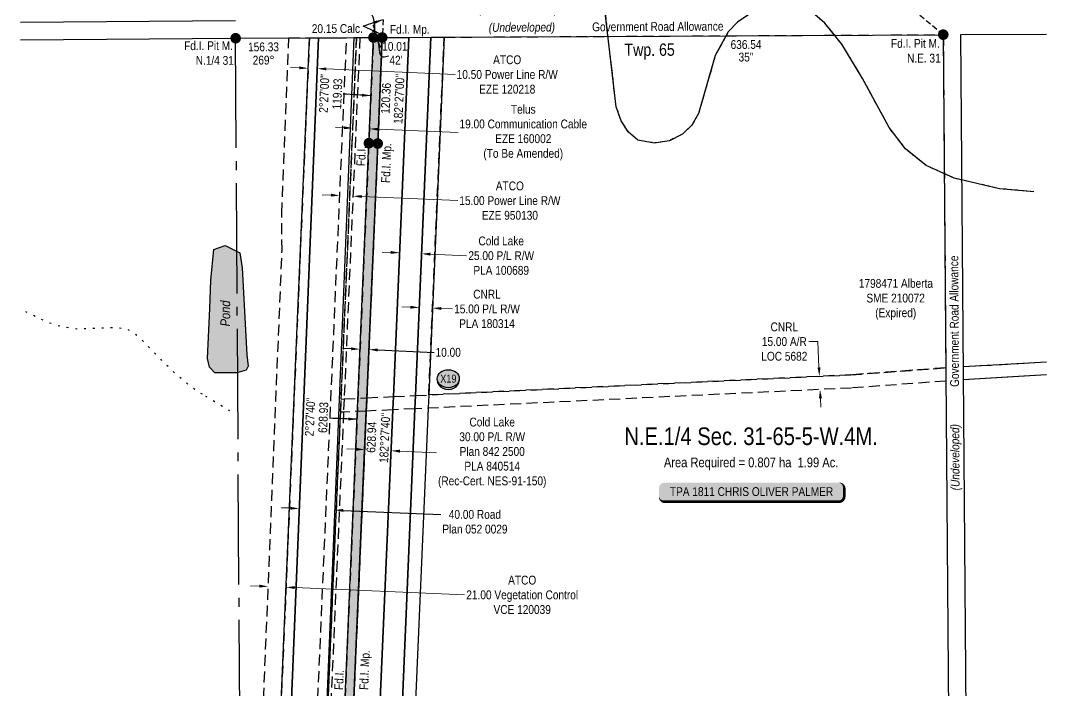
# Model space of a CAD drawing. Extents: x 506429 to 517084, y 6049655 to 6059669.
# Drawn here: x 515917 to 517080, y 6057923 to 6058683 of the extents above; entities that cross this region are included whole.
import ezdxf
from ezdxf.enums import TextEntityAlignment as Align

# ---------------------------------------------------------------- set-up
doc = ezdxf.new("R2010")
doc.units = 0
doc.header["$LTSCALE"] = 5
doc.header["$PDSIZE"] = 0.5
for name, pattern in [('foc-ACCESSROAD', [3.75, 2.5, -1.25]), ('foc-FLOWLINE', [3.75, 2.5, -1.25]), ('foc-QUARTERLINE', [33, 25, -3, 2, -3]), ('foc-TIELINE', [1.875, 1.25, -0.625]), ('foc-TOPO-ephemeral', [6.25, 3.125, -0.625, 0.625, -0.625, 0.625, -0.625]), ('foc-TRAV', [1.875, 1.25, -0.625]), ('foc-WHEELTRACKS', [2, 0.4, -1.6])]:
    doc.linetypes.add(name, pattern=pattern)
doc.layers.get('Defpoints').update_dxf_attribs({"color": 9})
for name, color, linetype in [('AS-WILDLIFE', 131, 'Continuous'), ('C-EZE', 13, 'foc-FLOWLINE'), ('C-SYMBOL', 7, 'Continuous'), ('D-TXT', 6, 'Continuous'), ('F-AR', 190, 'foc-ACCESSROAD'), ('F-EZE', 190, 'foc-FLOWLINE'), ('F-RW', 190, 'Continuous'), ('F-VCE', 190, 'foc-FLOWLINE'), ('F-WS', 190, 'foc-ACCESSROAD'), ('L-BD', 7, 'Continuous'), ('L-BD1', 253, 'Continuous'), ('L-MON', 1, 'Continuous'), ('L-ROAD-T', 7, 'Continuous'), ('L-SEC', 7, 'Continuous'), ('L-SECQ', 8, 'foc-QUARTERLINE'), ('L-SYMBOL', 7, 'Continuous'), ('L-TIE', 7, 'foc-TIELINE'), ('L-TITLEDB', 4, 'Continuous'), ('L-TITLEDB-T', 4, 'Continuous'), ('LOC', 7, 'Continuous'), ('P-CROSSINGS', 250, 'Continuous'), ('P-IOP1-H', 21, 'Continuous'), ('P-PROPOSED', 10, 'Continuous'), ('P-PROPOSED-H', 21, 'Continuous'), ('P-TRAV', 4, 'foc-TRAV'), ('P-TXT', 4, 'Continuous'), ('T-DRAW', 143, 'foc-TOPO-ephemeral'), ('T-WATER', 160, 'Continuous'), ('T-WATER-H', 133, 'Continuous'), ('T-WATER-P3', 160, 'foc-WHEELTRACKS'), ('T-WATER-T', 170, 'Continuous')]:
    doc.layers.add(name, color=color, linetype=linetype)
for name, color, linetype, lineweight in [('F-AR-T', 190, 'Continuous', 9), ('F-EZE-T', 190, 'Continuous', 9), ('F-RW-T', 190, 'Continuous', 9), ('F-VCE-T', 190, 'Continuous', 9), ('F-WS-T', 190, 'Continuous', 9), ('T-TEXT', 48, 'Continuous', 18)]:
    doc.layers.add(name, color=color, linetype=linetype, lineweight=lineweight)
doc.styles.add('100L', font='ARIALN.TTF', dxfattribs={"height": 11})
doc.styles.add('175L', font='ARIALN.TTF', dxfattribs={"height": 20})
doc.styles.add('80', font='ARIALN.TTF', dxfattribs={"height": 10})
doc.styles.add('80CG', font='ARIALN.TTF', dxfattribs={"height": 10})
doc.styles.add('80L', font='ARIALN.TTF', dxfattribs={"height": 10})
doc.styles.add('80LS', font='ARIALNI.TTF', dxfattribs={"height": 10})
doc.styles.add('Crossing', font='ARIALN.TTF', dxfattribs={"height": 10})
doc.styles.add('foc-LtypeFont', font='ARIALN.TTF', dxfattribs={"height": 7.35})
doc.linetypes.add('foc-TOPO-flowdirection-NOLINE', pattern='A,0,[">",foc-LtypeFont,S=0.3,R=0,X=0,Y=-0.945],-20,[">",foc-LtypeFont,S=0.3,R=0,X=0,Y=-0.945],0', length=20)
doc.dimstyles.new('Compass 5 000', dxfattribs={"dimscale": 5, "dimtxt": 9, "dimasz": 2, "dimexe": 0.2, "dimexo": 0.0625, "dimgap": 0.5, "dimtad": 0, "dimtih": 1, "dimtoh": 1, "dimzin": 0, "dimdsep": 46, "dimtxsty": '80CG', "dimcen": 0.1, "dimse1": 1, "dimse2": 1, "dimclrd": 256, "dimclrt": 256, "dimaunit": 1, "dimadec": 4, "dimazin": 0, "dimtfac": 0.06, "dimtofl": 0, "dimtmove": 0, "dimatfit": 1, "dimfxl": 0.2, "dimtolj": 1, "dimtzin": 0, "dimlwd": -1, "dimarcsym": 0})

# ---------------------------------------------------------------- blocks, each defined once
blk = doc.blocks.new('fdia')
at = {"color": 255, "const_width": 1}
blk.add_lwpolyline([(-0.5, 0, 1), (0.5, 0, 1)], format="xyb", close=True, dxfattribs=at)
blk = doc.blocks.new('Fdiaa')
blk.add_blockref('fdia', (0, 0))
blk = doc.blocks.new('fdib')
at = {"color": 1, "const_width": 1.6}
blk.add_lwpolyline([(-0.4, 0, 1), (0.4, 0, 1)], format="xyb", close=True, dxfattribs=at)
at = {"color": 1}
blk.add_circle((0, 0), 0.8, dxfattribs=at)
blk = doc.blocks.new('Fdibb')
blk.add_blockref('fdib', (0, 0))
blk = doc.blocks.new('fdicc')
for name in ['Fdibb', 'Fdiaa']:
    blk.add_blockref(name, (0, 0))
blk = doc.blocks.new('FDI')
blk.add_blockref('fdicc', (0, 0))
blk = doc.blocks.new('*U554')
h = blk.add_hatch(color=255)
edge = h.paths.add_edge_path()
edge.add_line((-99, -11.5), (99, -11.5))
edge.add_arc((99, -5.5), 6, 270, 360)
edge.add_line((105, -5.5), (105, 4))
edge.add_arc((99, 4), 6, 0, 90)
edge.add_line((99, 10), (-99, 10))
edge.add_arc((-99, 4), 6, 90, 180)
edge.add_line((-105, 4), (-105, -5.5))
edge.add_arc((-99, -5.5), 6, 180, 270)
at = {"color": 44, "flags": 128}
blk.add_lwpolyline([(-99, -11.5, 3, 3, 0), (99, -11.5, 3, 3, 0.414214), (105, -5.5, 3, 3, 0), (105, 4, 3, 0, 0.414214), (99, 10, 0, 0, 0), (-99, 10, 0, 0, 0.414214), (-105, 4, 0, 0, 0), (-105, -5.5, 0, 3, 0.414214)], format="xyseb", close=True, dxfattribs=at)
at = {"color": 44, "style": '80'}
blk.add_attdef('ENTER_TEXT_001', (-36, -5), '', height=10, dxfattribs=at)
blk = doc.blocks.new('*D822')
at = {"layer": 'Defpoints', "color": 0, "transparency": 16777216}
for p in [(516242.5, 6058628.6), (516240.3, 6058575.3), (516250.9, 6058574.8)]:
    blk.add_point(p, dxfattribs=at)
at = {"layer": 'F-EZE-T', "transparency": 16777216}
for p, q in [((516232.6, 6058629.1), (516222.6, 6058629.5)), ((516263.1, 6058627.8), (516409.1, 6058621.5))]:
    blk.add_line(p, q, dxfattribs=at)
for points in [[(516232.6, 6058630.7), (516232.5, 6058627.4), (516242.5, 6058628.6)], [(516263.2, 6058629.4), (516263.1, 6058626.1), (516253.1, 6058628.2)]]:
    blk.add_solid(points, dxfattribs=at)
at = {"layer": 'F-EZE-T', "transparency": 16777216, "insert": (516468.2, 6058621.5), "char_height": 10, "attachment_point": 5, "style": '80CG'}
blk.add_mtext('\\A1;ATCO\\P10.50 Power Line R/W\\PEZE 120218 ', dxfattribs=at)
blk = doc.blocks.new('*D823')
at = {"layer": 'Defpoints', "color": 0, "transparency": 16777216}
for p in [(516294.2, 6058579.7), (516312.9, 6058578.9), (516312.1, 6058559.9)]:
    blk.add_point(p, dxfattribs=at)
at = {"layer": 'F-EZE-T', "transparency": 16777216}
for p, q in [((516283.3, 6058561.1), (516273.4, 6058561.6)), ((516322.1, 6058559.5), (516412.5, 6058555.6))]:
    blk.add_line(p, q, dxfattribs=at)
for points in [[(516283.4, 6058562.8), (516283.3, 6058559.5), (516293.3, 6058560.7)], [(516322.2, 6058561.1), (516322, 6058557.8), (516312.1, 6058559.9)]]:
    blk.add_solid(points, dxfattribs=at)
at = {"layer": 'F-EZE-T', "transparency": 16777216, "insert": (516486.4, 6058555.6), "char_height": 10, "attachment_point": 5, "style": '80CG'}
blk.add_mtext('\\A1;Telus \\P19.00 Communication Cable\\PEZE 160002\\P(To Be Amended)', dxfattribs=at)
blk = doc.blocks.new('*D824')
at = {"layer": 'Defpoints', "color": 0, "transparency": 16777216}
for p in [(516280, 6058521.3), (516295, 6058520.7), (516293.4, 6058483.6)]:
    blk.add_point(p, dxfattribs=at)
at = {"layer": 'F-EZE-T', "transparency": 16777216}
for p, q in [((516268.4, 6058484.7), (516258.4, 6058485.2)), ((516303.4, 6058483.2), (516412.1, 6058478.5))]:
    blk.add_line(p, q, dxfattribs=at)
for points in [[(516268.5, 6058486.4), (516268.3, 6058483.1), (516278.4, 6058484.3)], [(516303.4, 6058484.9), (516303.3, 6058481.5), (516293.4, 6058483.6)]]:
    blk.add_solid(points, dxfattribs=at)
at = {"layer": 'F-EZE-T', "transparency": 16777216, "insert": (516471.2, 6058478.5), "char_height": 10, "attachment_point": 5, "style": '80CG'}
blk.add_mtext('\\A1;ATCO\\P15.00 Power Line R/W\\PEZE 950130', dxfattribs=at)
blk = doc.blocks.new('*D825')
at = {"layer": 'Defpoints', "color": 0, "transparency": 16777216}
for p in [(516594.6, 6058268.6), (516822.8, 6058264.4), (516595.3, 6058253.6)]:
    blk.add_point(p, dxfattribs=at)
at = {"layer": 'F-AR-T', "transparency": 16777216}
for p, q in [((516820.2, 6058318.7), (516810.2, 6058318.7)), ((516821.6, 6058289.4), (516820.2, 6058318.7)), ((516823.3, 6058254.4), (516823.8, 6058244.4))]:
    blk.add_line(p, q, dxfattribs=at)
for points in [[(516823.3, 6058289.5), (516820, 6058289.3), (516822.1, 6058279.4)], [(516825, 6058254.5), (516821.6, 6058254.4), (516822.8, 6058264.4)]]:
    blk.add_solid(points, dxfattribs=at)
at = {"layer": 'F-AR-T', "transparency": 16777216, "insert": (516782.3, 6058318.7), "char_height": 10, "attachment_point": 5, "style": '80CG'}
blk.add_mtext('\\A1;CNRL\\P15.00 A/R\\PLOC 5682', dxfattribs=at)
blk = doc.blocks.new('*D826')
at = {"layer": 'Defpoints', "color": 0, "transparency": 16777216}
for p in [(516347, 6058437.4), (516372, 6058436.3), (516371.2, 6058418.3)]:
    blk.add_point(p, dxfattribs=at)
at = {"layer": 'F-RW-T', "transparency": 16777216}
for p, q in [((516336.3, 6058419.8), (516326.3, 6058420.2)), ((516381.2, 6058417.9), (516421.9, 6058416.1))]:
    blk.add_line(p, q, dxfattribs=at)
for points in [[(516336.3, 6058421.5), (516336.2, 6058418.2), (516346.2, 6058419.4)], [(516381.3, 6058419.5), (516381.1, 6058416.2), (516371.2, 6058418.3)]]:
    blk.add_solid(points, dxfattribs=at)
at = {"layer": 'F-RW-T', "transparency": 16777216, "insert": (516461.4, 6058416.1), "char_height": 10, "attachment_point": 5, "style": '80CG'}
blk.add_mtext('\\A1;Cold Lake\\P25.00 P/L R/W\\PPLA 100689', dxfattribs=at)
blk = doc.blocks.new('*D827')
at = {"layer": 'Defpoints', "color": 0, "transparency": 16777216}
for p in [(516368.9, 6058364.5), (516383.5, 6058356.7), (516383.8, 6058363.9)]:
    blk.add_point(p, dxfattribs=at)
at = {"layer": 'F-RW-T', "transparency": 16777216}
for p, q in [((516358.6, 6058357.7), (516348.6, 6058358.2)), ((516393.5, 6058356.2), (516406.2, 6058355.7))]:
    blk.add_line(p, q, dxfattribs=at)
for points in [[(516358.6, 6058359.4), (516358.5, 6058356.1), (516368.6, 6058357.3)], [(516393.6, 6058357.9), (516393.5, 6058354.6), (516383.5, 6058356.7)]]:
    blk.add_solid(points, dxfattribs=at)
at = {"layer": 'F-RW-T', "transparency": 16777216, "insert": (516445.3, 6058355.7), "char_height": 10, "attachment_point": 5, "style": '80CG'}
blk.add_mtext('\\A1;CNRL\\P15.00 P/L R/W\\PPLA 180314', dxfattribs=at)
blk = doc.blocks.new('*D828')
at = {"layer": 'Defpoints', "color": 0, "transparency": 16777216}
for p in [(516336.6, 6058195), (516303.5, 6058123.2), (516333.4, 6058121.9)]:
    blk.add_point(p, dxfattribs=at)
at = {"layer": 'F-RW-T', "transparency": 16777216}
for p, q in [((516296.6, 6058196.7), (516286.6, 6058197.1)), ((516346.5, 6058194.5), (516388, 6058192.7))]:
    blk.add_line(p, q, dxfattribs=at)
for points in [[(516296.7, 6058198.4), (516296.5, 6058195), (516306.6, 6058196.3)], [(516346.6, 6058196.2), (516346.5, 6058192.9), (516336.6, 6058195)]]:
    blk.add_solid(points, dxfattribs=at)
at = {"layer": 'F-RW-T', "transparency": 16777216, "insert": (516451.2, 6058192.7), "char_height": 10, "attachment_point": 5, "style": '80CG'}
blk.add_mtext('\\A1;Cold Lake\\P30.00 P/L R/W\\PPlan 842 2500\\PPLA 840514\\P(Rec-Cert. NES-91-150)', dxfattribs=at)
blk = doc.blocks.new('*D829')
at = {"layer": 'Defpoints', "color": 0, "transparency": 16777216}
for p in [(516272.4, 6058127.8), (516231.5, 6058106.3), (516271.5, 6058104.6)]:
    blk.add_point(p, dxfattribs=at)
at = {"layer": 'L-TITLEDB-T', "transparency": 16777216}
for p, q in [((516222.5, 6058129.8), (516212.5, 6058130.2)), ((516282.4, 6058127.4), (516392.8, 6058122.8))]:
    blk.add_line(p, q, dxfattribs=at)
for points in [[(516222.6, 6058131.5), (516222.4, 6058128.2), (516232.5, 6058129.4)], [(516282.5, 6058129), (516282.4, 6058125.7), (516272.4, 6058127.8)]]:
    blk.add_solid(points, dxfattribs=at)
at = {"layer": 'L-TITLEDB-T', "transparency": 16777216, "insert": (516431.6, 6058122.8), "char_height": 10, "attachment_point": 5, "style": '80CG'}
blk.add_mtext('\\A1;\\P40.00 Road\\PPlan 052 0029', dxfattribs=at)
blk = doc.blocks.new('*D830')
at = {"layer": 'Defpoints', "color": 0, "transparency": 16777216}
for p in [(516217.5, 6058040.3), (516196.8, 6058028.4), (516217, 6058027.5)]:
    blk.add_point(p, dxfattribs=at)
at = {"layer": 'F-VCE-T', "transparency": 16777216}
for p, q in [((516187.3, 6058041.5), (516177.4, 6058042)), ((516227.5, 6058039.8), (516419.9, 6058031.6))]:
    blk.add_line(p, q, dxfattribs=at)
for points in [[(516187.4, 6058043.2), (516187.3, 6058039.9), (516197.3, 6058041.1)], [(516227.6, 6058041.5), (516227.4, 6058038.2), (516217.5, 6058040.3)]]:
    blk.add_solid(points, dxfattribs=at)
at = {"layer": 'F-VCE-T', "transparency": 16777216, "insert": (516485.2, 6058031.6), "char_height": 10, "attachment_point": 5, "style": '80CG'}
blk.add_mtext('\\A1;ATCO\\P21.00 Vegetation Control\\PVCE 120039', dxfattribs=at)
blk = doc.blocks.new('*D865')
at = {"layer": 'Defpoints', "color": 0, "transparency": 16777216}
for p in [(516304.4, 6058818.6), (516323.2, 6058817.8), (516319.1, 6058723.4)]:
    blk.add_point(p, dxfattribs=at)
at = {"layer": 'F-EZE-T', "transparency": 16777216}
for p, q in [((516290.3, 6058724.6), (516280.3, 6058725)), ((516329.1, 6058722.9), (516402.5, 6058719.8))]:
    blk.add_line(p, q, dxfattribs=at)
for points in [[(516290.4, 6058726.3), (516290.3, 6058722.9), (516300.3, 6058724.2)], [(516329.2, 6058724.6), (516329, 6058721.3), (516319.1, 6058723.4)]]:
    blk.add_solid(points, dxfattribs=at)
at = {"layer": 'F-EZE-T', "transparency": 16777216, "insert": (516479.8, 6058719.8), "char_height": 10, "attachment_point": 5, "style": '80CG'}
blk.add_mtext('\\A1;Telus\\P19.00 Communication Control\\PEZE 160002\\P(To Be Amended)', dxfattribs=at)
blk = doc.blocks.new('xing2')
h = blk.add_hatch(color=50)
h.dxf.hatch_style = 1
edge = h.paths.add_edge_path()
edge.add_ellipse((0, 0), major_axis=(-12.5, 0), ratio=0.816297, start_angle=0, end_angle=360)
h = blk.add_hatch(color=250)
h.dxf.hatch_style = 1
edge = h.paths.add_edge_path()
edge.add_ellipse((0, -2), major_axis=(-12.5, 0), ratio=0.816297, start_angle=0, end_angle=180)
edge.add_line((12.5, -2), (12.5, 0))
edge.add_ellipse((0, 0), major_axis=(-12.5, 0), ratio=0.816297, start_angle=0, end_angle=180, ccw=False)
edge.add_line((-12.5, 0), (-12.5, -2))
at = {"color": 250}
blk.add_ellipse((0, 0), major_axis=(-12.5, 0), ratio=0.816297, dxfattribs=at)
blk.add_ellipse((0, -2), major_axis=(-12.5, 0), ratio=0.816297, start_param=0, end_param=3.141593, dxfattribs=at)
at = {"color": 250, "style": 'Crossing'}
blk.add_attdef('CROSSING', text='', height=9, dxfattribs=at).set_placement((0.1, 0), align=Align.MIDDLE_CENTER)
at = {"color": 250, "style": 'Crossing', "flags": 1}
for tag, p in [('OWNER', (0.1, -12.5)), ('DESCRIPTION', (0.1, -25.8)), ('LOCATION', (0.1, -39.3)), ('DWG_REF', (0.1, -52.8))]:
    blk.add_attdef(tag, text='', height=9, dxfattribs=at).set_placement(p, align=Align.MIDDLE_CENTER)
blk = doc.blocks.new('*D1197')
at = {"layer": 'Defpoints', "color": 0, "transparency": 16777216}
for p in [(516301.8, 6058320.6), (516311.8, 6058320.2), (516311.4, 6058309.7)]:
    blk.add_point(p, dxfattribs=at)
at = {"layer": 'P-TXT', "transparency": 16777216}
for p, q in [((516291.4, 6058310.5), (516281.4, 6058311)), ((516321.4, 6058309.3), (516385.3, 6058306.5))]:
    blk.add_line(p, q, dxfattribs=at)
for points in [[(516291.5, 6058312.2), (516291.3, 6058308.9), (516301.4, 6058310.1)], [(516321.4, 6058310.9), (516321.3, 6058307.6), (516311.4, 6058309.7)]]:
    blk.add_solid(points, dxfattribs=at)
at = {"layer": 'P-TXT', "transparency": 16777216, "insert": (516401.3, 6058306.5), "char_height": 10, "attachment_point": 5, "style": '80CG'}
blk.add_mtext('\\A1;10.00', dxfattribs=at)

msp = doc.modelspace()

# ---------------------------------------------------------------- hatches: boundary and pattern name
at = {"layer": 'P-IOP1-H'}
h = msp.add_hatch(color=256, dxfattribs=at)
h.dxf.hatch_style = 1
h.paths.add_polyline_path([(516326.596, 6058663.387), (516316.553, 6058663.393), (516311.424, 6058543.683), (516284.46, 6057915.954), (516282.062, 6057858.668), (516292.064, 6057858.735), (516294.44, 6057915.519), (516321.414, 6058543.257)])
at = {"layer": 'P-PROPOSED-H'}
h = msp.add_hatch(color=256, dxfattribs=at)
h.dxf.hatch_style = 1
h.paths.add_polyline_path([(516182.252, 6055448.678), (516201.225, 6055853.12), (516217.141, 6056244.364), (516238.42, 6056767.951), (516237.375, 6056790.947), (516248.359, 6057053.584), (516249.444, 6057079.467), (516284.46, 6057915.954), (516311.424, 6058543.683), (516316.553, 6058663.387), (516316.553, 6058663.393), (516326.596, 6058663.387), (516321.414, 6058543.257), (516294.44, 6057915.519), (516259.439, 6057079.052), (516258.374, 6057053.616), (516247.385, 6056790.96), (516248.43, 6056767.964), (516227.136, 6056244.398), (516211.208, 6055852.696), (516192.268, 6055448.738)])
edge = h.paths.add_edge_path()
edge.add_line((516326.599, 6058663.444), (516326.596, 6058663.387))
at = {"layer": 'T-WATER-H'}
h = msp.add_hatch(color=256, dxfattribs=at)
h.dxf.hatch_style = 1
h.paths.add_polyline_path([(516132.173, 6058388.226), (516135.749, 6058423.132), (516148.4, 6058427.53), (516165.177, 6058419.284), (516167.652, 6058402.243), (516172.877, 6058303.846), (516174.528, 6058290.928), (516172.327, 6058286.256), (516161.601, 6058283.507), (516136.849, 6058283.507), (516130.798, 6058289.829), (516128.598, 6058299.449), (516131.073, 6058356.343)])

# ---------------------------------------------------------------- linework, layer by layer
at = {"layer": 'C-EZE', "flags": 128}
msp.add_lwpolyline([(516161.398, 6055448.5), (516182.264, 6055853.993), (516198.176, 6056245.135), (516219.421, 6056767.905), (516218.376, 6056790.913), (516229.394, 6057054.38), (516230.48, 6057080.261), (516265.496, 6057916.759), (516292.46, 6058544.496), (516297.551, 6058663.297), (516316.553, 6058663.393), (516316.553, 6058663.387), (516311.424, 6058543.683), (516284.46, 6057915.954), (516249.444, 6057079.467), (516248.359, 6057053.584), (516237.375, 6056790.947), (516238.42, 6056767.951), (516217.141, 6056244.364), (516201.225, 6055853.12), (516180.41, 6055448.616)], close=True, dxfattribs=at)
at = {"layer": 'F-AR'}
msp.add_lwpolyline([(516282.702, 6058238.708), (516279.439, 6058238.553), (516280.088, 6058253.586), (516283.357, 6058253.742), (516309.131, 6058254.969), (516339.208, 6058256.4), (516364.257, 6058257.592), (516857.621, 6058281.083), (516965.405, 6058288.976), (516965.519, 6058273.96), (516858.525, 6058266.123), (516363.608, 6058242.557), (516338.559, 6058241.366), (516308.483, 6058239.935), (516282.702, 6058238.708)], close=True, dxfattribs=at)
msp.add_lwpolyline([(517066.223, 6058280.173), (516985.606, 6058275.321), (516985.493, 6058290.325), (517066.151, 6058295.18)], dxfattribs=at)
at = {"layer": 'F-EZE'}
msp.add_lwpolyline([(516161.064, 6055448.498), (516159.126, 6055448.487), (516167.647, 6055588.854), (516171.454, 6055705.246), (516174.056, 6055783.851), (516189.468, 6056249.797), (516216.003, 6057052.121), (516251.105, 6057857.72), (516286.197, 6058663.239), (516294.519, 6058663.281), (516297.729, 6058663.297), (516301.2, 6058663.315), (516283.357, 6058253.742), (516282.702, 6058238.708), (516266.11, 6057857.805), (516251.669, 6057526.703), (516251.08, 6057511.548), (516231.018, 6057052.186), (516230.979, 6057051.281), (516204.464, 6056249.873), (516182.574, 6055588.168), (516175.155, 6055463.181), (516174.285, 6055448.579), (516161.064, 6055448.498)], close=True, dxfattribs=at)
msp.add_lwpolyline([(516265.486, 6057915.335), (516279.439, 6058238.553), (516280.088, 6058253.586), (516292.58, 6058542.979), (516297.729, 6058663.297), (516301.2, 6058663.315), (516326.596, 6058663.387), (516321.494, 6058541.737), (516309.13, 6058254.969), (516308.481, 6058239.935), (516294.432, 6057914.102)], dxfattribs=at)
at = {"layer": 'F-RW'}
for points in [[(516209.715, 6057857.487), (516244.013, 6058663.026), (516254.357, 6058663.04), (516233.452, 6058152.528), (516221.286, 6057857.552)], [(516294.432, 6057914.102), (516308.483, 6058239.935), (516309.131, 6058254.969), (516321.502, 6058541.735), (516326.596, 6058663.387), (516356.738, 6058663.596), (516351.468, 6058540.445), (516339.208, 6058256.4), (516338.559, 6058241.366), (516324.376, 6057912.827)], [(516324.376, 6057912.827), (516338.559, 6058241.366), (516339.208, 6058256.4), (516351.468, 6058540.445), (516356.738, 6058663.596), (516381.741, 6058663.722), (516376.42, 6058539.373), (516364.257, 6058257.592), (516363.608, 6058242.557), (516349.327, 6057911.764)], [(516349.327, 6057911.764), (516363.608, 6058242.557), (516364.257, 6058257.592), (516376.42, 6058539.373), (516381.741, 6058663.722), (516396.743, 6058663.798), (516391.391, 6058538.729), (516379.287, 6058258.307), (516378.638, 6058243.273), (516364.299, 6057911.127)]]:
    msp.add_lwpolyline(points, dxfattribs=at)
at = {"layer": 'F-VCE'}
msp.add_lwpolyline([(516189.766, 6057857.376), (516212.979, 6058421.923), (516212.706, 6058463.95), (516220.813, 6058662.908), (516244.013, 6058663.026), (516209.715, 6057857.487)], dxfattribs=at)
at = {"layer": 'F-WS'}
msp.add_lwpolyline([(516965.405, 6058288.976), (516857.621, 6058281.083), (516379.286, 6058258.308), (516391.391, 6058538.729), (516394.726, 6058616.656), (516396.743, 6058663.798), (516962.497, 6058666.661), (516965.405, 6058288.976)], close=True, dxfattribs=at)
at = {"layer": 'L-SEC'}
for p, q in [((515916.518, 6058680.819), (516160.275, 6058682.702)), ((515916.518, 6058660.738), (516160.377, 6058662.603)), ((516160.377, 6058662.603), (516962.497, 6058666.661)), ((516962.497, 6058666.661), (516968.687, 6057863.255)), ((516982.597, 6058666.762), (517079.501, 6058667.253)), ((516988.786, 6057863.389), (516982.597, 6058666.762))]:
    msp.add_line(p, q, dxfattribs=at)
at = {"layer": 'L-SECQ'}
msp.add_line((516170.025, 6057053.222), (516160.377, 6058662.603), dxfattribs=at)
at = {"layer": 'L-TIE'}
msp.add_line((516962.497, 6058666.661), (516348.242, 6059170.662, 641.608), dxfattribs=at)
at = {"layer": 'L-TITLEDB'}
msp.add_lwpolyline([(516221.286, 6057857.553), (516233.449, 6058152.528), (516254.357, 6058663.04), (516286.197, 6058663.239), (516294.519, 6058663.281), (516273.392, 6058150.886), (516261.291, 6057857.778)], dxfattribs=at)
at = {"layer": 'LOC'}
msp.add_lwpolyline([(517079.501, 6058280.972), (516985.606, 6058275.321), (516985.493, 6058290.325), (517079.501, 6058295.983)], dxfattribs=at)
at = {"layer": 'P-PROPOSED', "flags": 128}
msp.add_lwpolyline([(516182.252, 6055448.678), (516201.225, 6055853.12), (516217.141, 6056244.364), (516238.42, 6056767.951), (516237.375, 6056790.947), (516248.359, 6057053.584), (516249.444, 6057079.467), (516284.46, 6057915.954), (516311.424, 6058543.683), (516316.553, 6058663.387), (516316.553, 6058663.393), (516326.596, 6058663.387), (516321.414, 6058543.257), (516294.44, 6057915.519), (516259.439, 6057079.052), (516258.374, 6057053.616), (516247.385, 6056790.96), (516248.43, 6056767.964), (516227.136, 6056244.398), (516211.208, 6055852.696), (516192.268, 6055448.738)], close=True, dxfattribs=at)
msp.add_lwpolyline([(516326.599, 6058663.444), (516326.596, 6058663.387)], dxfattribs=at)
at = {"layer": 'P-TRAV'}
msp.add_line((516327.456, 6058683.548), (516326.596, 6058663.387), dxfattribs=at)
at = {"layer": 'T-DRAW', "linetype": 'foc-TOPO-flowdirection-NOLINE', "flags": 128}
msp.add_lwpolyline([(517065.217, 6058488.486), (517026.398, 6058492.069), (516975.042, 6058503.928), (516942.972, 6058518.479), (516919.598, 6058537.11), (516901.123, 6058561.295), (516870.927, 6058617.163), (516847.498, 6058656.055), (516828.125, 6058679.755), (516816.765, 6058689.607), (516802.892, 6058697.526), (516786.686, 6058702.791), (516768.29, 6058702.689), (516753.529, 6058697.018), (516729.087, 6058680.823), (516718.806, 6058670.005), (516704.104, 6058643.225), (516685.113, 6058577.226), (516677.55, 6058564.193), (516666.905, 6058554.035), (516652.095, 6058546.494), (516634.973, 6058543.818), (516616.435, 6058547.138), (516605.439, 6058556.575), (516597.432, 6058569.038), (516591.752, 6058584.938), (516574.498, 6058734.255), (516569.957, 6058750.762), (516556.753, 6058778.529), (516539.838, 6058803.502), (516519.929, 6058825.999), (516507.377, 6058834.167), (516492.372, 6058840.032), (516475.696, 6058843.73), (516456.687, 6058845.307), (516418.514, 6058843.648), (516348.48, 6058830.209), (516320.211, 6058820.977), (516275.718, 6058799.441), (516259.389, 6058794.602), (516238.47, 6058793.763), (516221.671, 6058797.636), (516207.512, 6058803.029), (516181.394, 6058817.61), (516170.873, 6058828.259), (516163.047, 6058840.539), (516131.321, 6058911.793), (516122.352, 6058924.126), (516120.26, 6058925.95), (516112.264, 6058932.914), (516086.124, 6058951.219), (516071.595, 6058957.935), (516062.87, 6058959.091), (516060.439, 6058959.413)], dxfattribs=at)
at = {"layer": 'T-DRAW', "flags": 128}
msp.add_lwpolyline([(517065.217, 6058488.486), (517026.398, 6058492.069), (516975.042, 6058503.928), (516942.972, 6058518.479), (516919.598, 6058537.11), (516901.123, 6058561.295), (516870.927, 6058617.163), (516847.498, 6058656.055), (516828.125, 6058679.755), (516816.765, 6058689.607), (516802.892, 6058697.526), (516786.686, 6058702.791), (516768.29, 6058702.689), (516753.529, 6058697.018), (516729.087, 6058680.823), (516718.806, 6058670.005), (516704.104, 6058643.225), (516685.113, 6058577.226), (516677.55, 6058564.193), (516666.905, 6058554.035), (516652.095, 6058546.494), (516634.973, 6058543.818), (516616.435, 6058547.138), (516605.439, 6058556.575), (516597.432, 6058569.038), (516591.752, 6058584.938), (516574.498, 6058734.255), (516569.957, 6058750.762), (516556.753, 6058778.529), (516539.838, 6058803.502), (516519.929, 6058825.999), (516507.377, 6058834.167), (516492.372, 6058840.032), (516475.696, 6058843.73), (516456.687, 6058845.307), (516418.514, 6058843.648), (516348.48, 6058830.209), (516320.211, 6058820.977), (516275.718, 6058799.441), (516259.389, 6058794.602), (516238.47, 6058793.763), (516221.671, 6058797.636), (516207.512, 6058803.029), (516181.394, 6058817.61), (516170.873, 6058828.259), (516163.047, 6058840.539), (516131.321, 6058911.793), (516122.352, 6058924.126), (516120.26, 6058925.95)], dxfattribs=at)
at = {"layer": 'T-WATER', "flags": 128}
msp.add_lwpolyline([(516132.173, 6058388.226), (516135.749, 6058423.132), (516148.4, 6058427.53), (516165.177, 6058419.284), (516167.652, 6058402.243), (516172.877, 6058303.846), (516174.528, 6058290.928), (516172.327, 6058286.256), (516161.601, 6058283.507), (516136.849, 6058283.507), (516130.798, 6058289.829), (516128.598, 6058299.449), (516131.073, 6058356.343)], close=True, dxfattribs=at)
at = {"layer": 'T-WATER-P3', "flags": 128}
for points in [[(516122.635, 6058259.017), (516114.639, 6058263.846), (516091.917, 6058282.291), (516065.174, 6058309.284), (516050.616, 6058323.972), (516038.545, 6058332.197), (516025.243, 6058334.469), (515981.48, 6058332.897), (515963.246, 6058335.385), (515947.465, 6058340.406), (515918.465, 6058354.553), (515916.518, 6058356.662)], [(516122.635, 6058259.018), (516114.639, 6058263.846), (516091.917, 6058282.292), (516065.174, 6058309.284), (516063.607, 6058310.864)], [(516153.905, 6058240.132), (516130.631, 6058254.188), (516122.635, 6058259.018)], [(516153.905, 6058240.132), (516130.631, 6058254.188), (516122.635, 6058259.017)]]:
    msp.add_lwpolyline(points, dxfattribs=at)

# ---------------------------------------------------------------- block references
at = {"layer": 'AS-WILDLIFE'}
ref = msp.add_blockref('*U554', (516745.265, 6058148.709), dxfattribs=dict(at, xscale=0.99950511, yscale=0.99950511, zscale=0.99950511))
ref.add_attrib('ENTER_TEXT_001', 'TPA 1811 CHRIS OLIVER PALMER', (516652.62, 6058143.708), dxfattribs={"layer": '0', "color": 44, "height": 9.99505, "style": '80'})
at = {"layer": 'L-MON'}
for p, xscale, yscale, zscale in [((516160.377, 6058662.603), 4.997525550000026, 4.997525550000026, 4.997525550000026), ((516316.553, 6058663.387), 4.995052324580574, 4.995052324580574, 4.995052324580574), ((516326.596, 6058663.387), 4.997525550000026, 4.997525550000026, 4.997525550000026), ((516962.497, 6058666.661), 4.997525550000026, 4.997525550000026, 4.997525550000026), ((516311.424, 6058543.683), 4.995052324580574, 4.995052324580574, 4.995052324580574), ((516321.414, 6058543.257), 4.997525550000026, 4.997525550000026, 4.997525550000026)]:
    msp.add_blockref('FDI', p, dxfattribs=dict(at, xscale=xscale, yscale=yscale, zscale=zscale))
at = {"layer": 'P-CROSSINGS', "xscale": 0.9990104649161125, "yscale": 0.9990104649161125, "zscale": 0.9990104649161125}
msp.add_blockref('xing2', (516401.409, 6058276.692), dxfattribs=at).add_auto_attribs({'CROSSING': 'X19'})

# ---------------------------------------------------------------- texts
at = {"layer": 'C-SYMBOL', "color": 3, "style": '175L'}
msp.add_text('N.E.1/4 Sec. 31-65-5-W.4M.', height=19.98021, dxfattribs=at).set_placement((516744.699, 6058195.476), align=Align.BOTTOM_CENTER)
at = {"layer": 'D-TXT', "color": 3, "insert": (516601.113, 6058656.432), "char_height": 13.9861, "attachment_point": 1, "rotation": 0.289861, "style": '80L'}
msp.add_mtext_dynamic_manual_height_columns('Twp. 65', width=101.3954, gutter_width=47.5, heights=[0], dxfattribs=at)
at = {"layer": 'F-WS-T', "insert": (516861.365, 6058389.737), "char_height": 9.99505, "attachment_point": 1, "style": '80L'}
msp.add_mtext_dynamic_manual_height_columns('\\pi5.4263;1798471 Alberta \\P\\pi14.041;SME 210072\\P\\pi24.049;(Expired)', width=93.15843, gutter_width=50, heights=[0], dxfattribs=at)
at = {"layer": 'L-BD', "style": '80L'}
for s, rotation, p in [('156.33', 0.2669, (516191.959, 6058652.831)), ('636.54', 0.2949, (516738.951, 6058655.533)), ("35''", 0.2949, (516739.024, 6058641.298)), ('269°', 0.2669, (516192.029, 6058637.846)), ("42'", 0.2669, (516342.165, 6058637.846)), ("182°27'00''", 87.5298, (516345.597, 6058593.849)), ('120.36', 87.5298, (516330.626, 6058594.495)), ("182°27'40''", 87.5395, (516329.343, 6058209.585)), ('628.94', 87.5395, (516314.371, 6058210.228))]:
    msp.add_text(s, height=9.9901, rotation=rotation, dxfattribs=at).set_placement(p, align=Align.MIDDLE)
msp.add_text('10.01', height=9.9901, dxfattribs=at).set_placement((516340.859, 6058653.397), align=Align.MIDDLE)
at = {"layer": 'L-BD1', "style": '80L'}
for s, rotation, p in [('20.15 Calc.', 0.2669, (516275.648, 6058673.776)), ("2°27'00''", 87.5463, (516260.68, 6058600.028)), ('119.93', 87.5463, (516275.652, 6058599.387)), ("2°27'40''", 87.5404, (516244.737, 6058233.315)), ('628.93', 87.5404, (516259.708, 6058232.672))]:
    msp.add_text(s, height=9.9901, rotation=rotation, dxfattribs=at).set_placement(p, align=Align.MIDDLE)
at = {"layer": 'L-MON', "char_height": 9.9901, "attachment_point": 1, "style": '80L'}
for s, width, insert in [('\\pi1.1046;Fd.I. Mp. ', 44.3292, (516334.102, 6058677.673)), ('\\pi27.797;Fd.I. Pit M.\\P\\pi40.901;N.1/4 31', 81.19531, (516074.171, 6058659.158)), ('\\pi27.797;Fd.I. Pit M.\\P\\pi45.998;N.E. 31', 81.19531, (516875.439, 6058661.744))]:
    msp.add_mtext_dynamic_manual_height_columns(s, width=width, gutter_width=50, heights=[0], dxfattribs=dict(at, insert=insert))
at = {"layer": 'L-MON', "char_height": 9.9901, "attachment_point": 1, "rotation": 87.597888, "style": '80L'}
for s, width, insert in [('\\pi1.1046;Fd.I. Mp. ', 44.3292, (516325.16, 6058497.647)), ('\\pi1.0826;Fd.I.', 22.04407, (516297.151, 6058516.769)), ('\\pi1.1046;Fd.I. Mp. ', 44.3292, (516300.522, 6057922.983)), ('\\pi1.0826;Fd.I.', 22.04407, (516272.072, 6057922.943))]:
    msp.add_mtext_dynamic_manual_height_columns(s, width=width, gutter_width=50, heights=[0], dxfattribs=dict(at, insert=insert))
at = {"layer": 'L-ROAD-T', "style": '80L'}
for height, rotation, p in [(9.9901, 0.289861, (516638.88, 6058675.861)), (9.99505, 90.327208, (516974.911, 6058341.784))]:
    msp.add_text('Government Road Allowance', height=height, rotation=rotation, dxfattribs=at).set_placement(p, align=Align.MIDDLE_CENTER)
at = {"layer": 'L-SYMBOL', "color": 5, "style": '100L'}
msp.add_text('Area Required = 0.807 ha  1.99 Ac.', height=10.98912, dxfattribs=at).set_placement((516744.699, 6058172.998), align=Align.BOTTOM_CENTER)
at = {"layer": 'T-TEXT', "style": '80LS'}
for height, rotation, p in [(9.9901, 0.289861, (516484.847, 6058675.082)), (9.99505, 90.327208, (516975.791, 6058187.675))]:
    msp.add_text('(Undeveloped)', height=height, rotation=rotation, dxfattribs=at).set_placement(p, align=Align.MIDDLE_CENTER)
at = {"layer": 'T-WATER-T', "insert": (516143.114, 6058335.958), "char_height": 10.99456, "attachment_point": 1, "rotation": 90, "style": '100L'}
msp.add_mtext_dynamic_manual_height_columns('{\\fArial Narrow|b0|i1|c0|p34;Pond}', width=30.15366, gutter_width=55, heights=[0], dxfattribs=at)

# ---------------------------------------------------------------- dimensions: what is measured, and where the dimension line sits
at = {"layer": 'F-AR-T'}
dim = msp.add_linear_dim(base=(516822.821, 6058264.423), p1=(516594.577, 6058268.558), p2=(516595.29, 6058253.589), angle=272.726148, text='CNRL\\P15.00 A/R\\PLOC 5682', dimstyle='Compass 5 000', dxfattribs=at)
dim.commit()
dim.dimension.update_dxf_attribs({"geometry": '*D825', "text_midpoint": (516782.335, 6058318.748), "dimtype": 161})
at = {"layer": 'F-EZE-T'}
for base, p1, p2, angle, text, picture, middle in [((516319.088, 6058723.351), (516304.39, 6058818.635), (516323.156, 6058817.827), 357.534431, 'Telus\\P19.00 Communication Control\\PEZE 160002\\P(To Be Amended)', '*D865', (516479.792, 6058719.757)), ((516242.549, 6058628.638), (516250.87, 6058574.836), (516240.277, 6058575.287), 177.561969, 'ATCO\\P10.50 Power Line R/W\\PEZE 120218 ', '*D822', (516468.228, 6058621.547)), ((516312.118, 6058559.89), (516294.152, 6058579.711), (516312.933, 6058578.906), 357.545023, 'Telus \\P19.00 Communication Cable\\PEZE 160002\\P(To Be Amended)', '*D823', (516486.363, 6058555.588)), ((516293.372, 6058483.641), (516280.015, 6058521.318), (516294.985, 6058520.665), 357.505545, 'ATCO\\P15.00 Power Line R/W\\PEZE 950130', '*D824', (516471.244, 6058478.469))]:
    dim = msp.add_linear_dim(base=base, p1=p1, p2=p2, angle=angle, text=text, dimstyle='Compass 5 000', dxfattribs=at)
    dim.commit()
    dim.dimension.update_dxf_attribs({"geometry": picture, "text_midpoint": middle, "dimtype": 161})
at = {"layer": 'F-RW-T'}
for base, p1, p2, angle, text, picture, middle in [((516371.195, 6058418.31), (516347.019, 6058437.362), (516371.97, 6058436.285), 357.528368, 'Cold Lake\\P25.00 P/L R/W\\PPLA 100689', '*D826', (516461.402, 6058416.123)), ((516383.532, 6058356.663), (516368.872, 6058364.511), (516383.843, 6058363.865), 357.528394, 'CNRL\\P15.00 P/L R/W\\PPLA 180314', '*D827', (516445.326, 6058355.683)), ((516336.555, 6058194.962), (516303.456, 6058123.212), (516333.402, 6058121.919), 357.528321, 'Cold Lake\\P30.00 P/L R/W\\PPlan 842 2500\\PPLA 840514\\P(Rec-Cert. NES-91-150)', '*D828', (516451.206, 6058192.742))]:
    dim = msp.add_linear_dim(base=base, p1=p1, p2=p2, angle=angle, text=text, dimstyle='Compass 5 000', dxfattribs=at)
    dim.commit()
    dim.dimension.update_dxf_attribs({"geometry": picture, "text_midpoint": middle, "dimtype": 161})
at = {"layer": 'F-VCE-T'}
dim = msp.add_linear_dim(base=(516217.497, 6058040.253), p1=(516196.798, 6058028.389), p2=(516216.955, 6058027.531), angle=357.561969, text='ATCO\\P21.00 Vegetation Control\\PVCE 120039', dimstyle='Compass 5 000', dxfattribs=at)
dim.commit()
dim.dimension.update_dxf_attribs({"geometry": '*D830', "text_midpoint": (516485.198, 6058031.635), "dimtype": 161})
at = {"layer": 'L-TITLEDB-T'}
dim = msp.add_linear_dim(base=(516272.437, 6058127.768), p1=(516231.544, 6058106.254), p2=(516271.481, 6058104.606), angle=357.636072, text='\\P40.00 Road\\PPlan 052 0029', dimstyle='Compass 5 000', dxfattribs=at)
dim.commit()
dim.dimension.update_dxf_attribs({"geometry": '*D829', "text_midpoint": (516431.585, 6058122.798), "dimtype": 161})
at = {"layer": 'P-TXT'}
dim = msp.add_linear_dim(base=(516311.372, 6058309.691), p1=(516301.843, 6058320.632), p2=(516311.824, 6058320.204), angle=357.540414, text='10.00', dimstyle='Compass 5 000', dxfattribs=at)
dim.commit()
dim.dimension.update_dxf_attribs({"geometry": '*D1197', "text_midpoint": (516401.266, 6058306.515), "dimtype": 161})

# ---------------------------------------------------------------- leaders
at = {"layer": 'L-BD', "path_type": 1}
msp.add_leader([(516321.057, 6058661.388), (516327.476, 6058641.685), (516333.711, 6058642.602)], dimstyle='Compass 5 000', override={"dimgap": 0.5, "dimtad": 0}, dxfattribs=at)
at = {"layer": 'L-BD1', "path_type": 1}
for points in [[(516327.414, 6058683.548), (516304.992, 6058676.342)], [(516324.767, 6058667.324), (516304.992, 6058676.342)], [(516313.728, 6058597.458), (516282.227, 6058599.341)], [(516297.977, 6058230.632), (516266.662, 6058231.827)]]:
    msp.add_leader(points, dimstyle='Compass 5 000', override={"dimgap": 0.5, "dimtad": 0}, dxfattribs=at)
at = {"layer": 'L-MON', "path_type": 1}
msp.add_leader([(516318.638, 6058668.129), (516315.236, 6058688.793), (516314.712, 6058689.708)], dimstyle='Compass 5 000', override={"dimgap": 0.5, "dimtad": 0}, dxfattribs=at)

doc.saveas('drawing.dxf')
